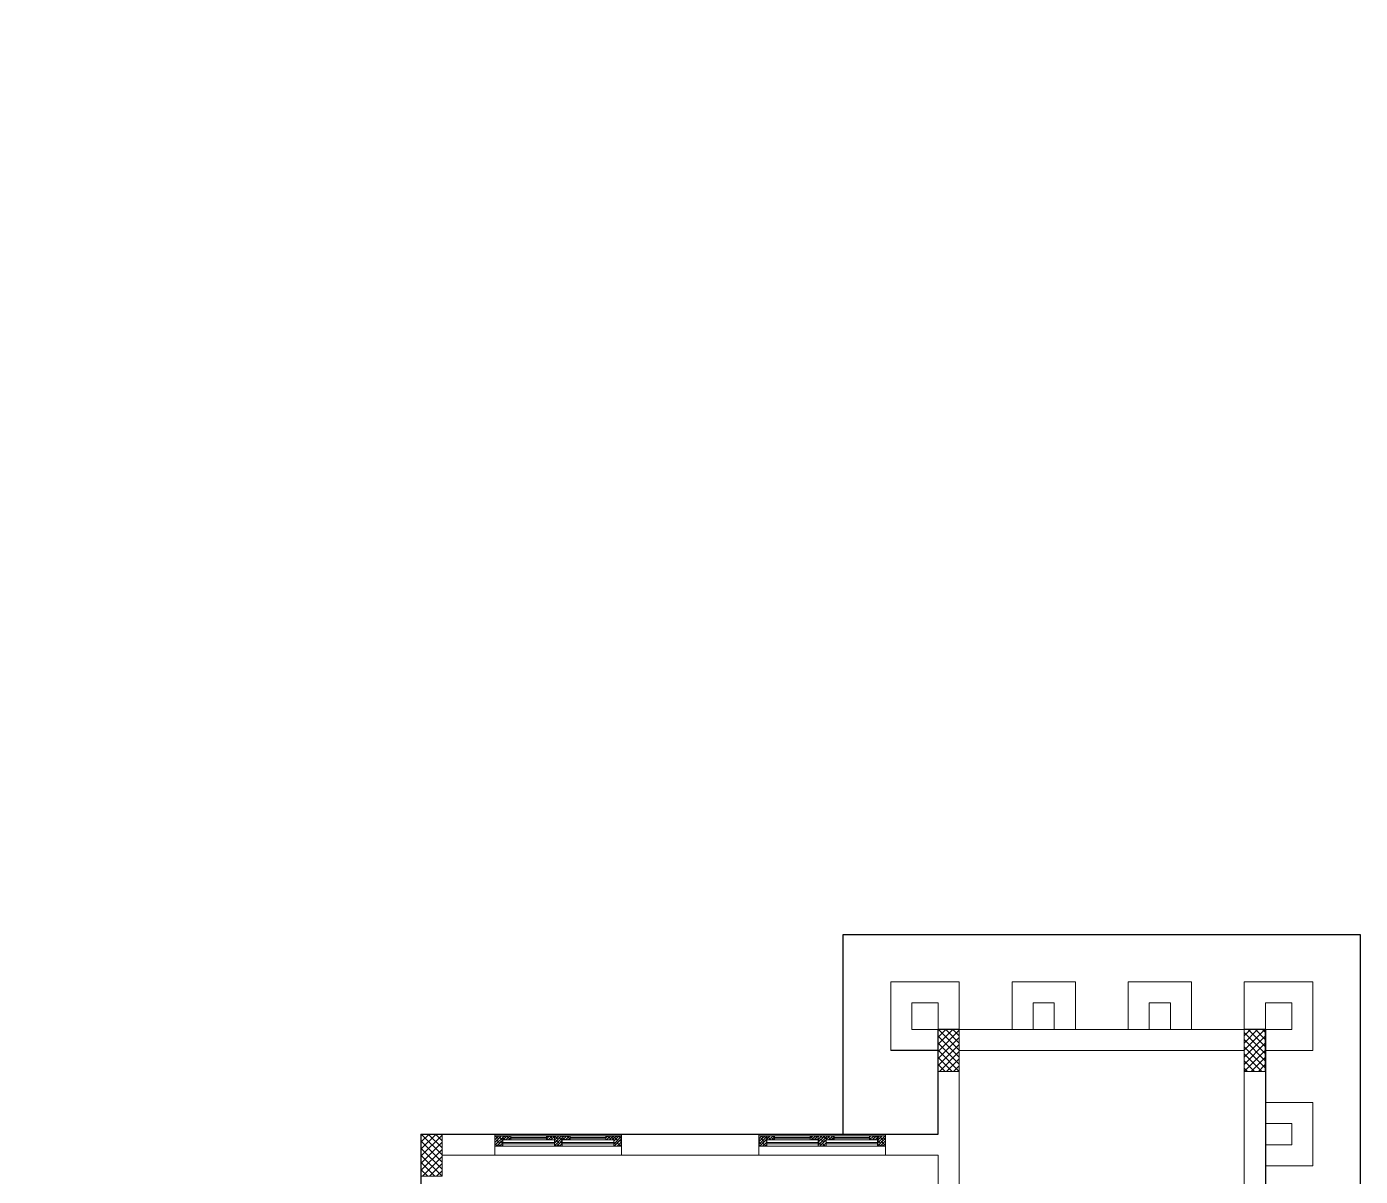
# Model space of a CAD drawing. Header units: centimetres. Extents: x -222850 to -5411, y 68875 to 74032.
# Drawn here: x -220643 to -219379, y 72923 to 74012 of the extents above; entities that cross this region are included whole.
import ezdxf

# ---------------------------------------------------------------- set-up
doc = ezdxf.new("R2010")
doc.units = ezdxf.units.CM
doc.layers.add('A TEXT FRAME', color=253, linetype='Continuous')
doc.layers.add('COLUMN', color=6, linetype='Continuous')
for name, color, linetype, lineweight in [('FRAME', 31, 'Continuous', 25), ('hatchh', 251, 'Continuous', 9), ('m thick', 15, 'Continuous', 20), ('wall face 1', 4, 'Continuous', 30), ('WINDOWSSS', 42, 'Continuous', 20)]:
    doc.layers.add(name, color=color, linetype=linetype, lineweight=lineweight)

# ---------------------------------------------------------------- blocks, each defined once
blk = doc.blocks.new('column')
at = {"layer": 'COLUMN', "linetype": 'ByBlock', "lineweight": 5}
h = blk.add_hatch(dxfattribs=at)
h.set_pattern_fill('ANSI37', color=2, scale=1.5, angle=180)
h.set_pattern_definition([(225, (-501185.1966, 80298.5576), (3.36759605, -3.36759605), []), (315, (-501185.1966, 80298.5576), (3.36759605, 3.36759605), [])])
h.paths.add_polyline_path([(-264700.4, 61392.1), (-264720.4, 61392.1), (-264720.4, 61352.1), (-264700.4, 61352.1)])
h = blk.add_hatch(dxfattribs=at)
h.set_pattern_fill('ANSI37', color=2, scale=1.5)
h.set_pattern_definition([(45, (-27945.5585, 42445.7166), (-3.367596045, 3.36759605), []), (135, (-27945.5585, 42445.7166), (-3.36759605, -3.367596045), [])])
h.paths.add_polyline_path([(-264430.4, 61352.1), (-264410.4, 61352.1), (-264410.4, 61392.1), (-264430.4, 61392.1)])
h = blk.add_hatch(dxfattribs=at)
h.set_pattern_fill('ANSI37', color=2, scale=1.5, angle=180)
h.set_pattern_definition([(225, (-501675.1966, 80199.208), (3.36759605, -3.36759605), []), (315, (-501675.1966, 80199.208), (3.36759605, 3.36759605), [])])
h.paths.add_polyline_path([(-265190.4, 61292.8), (-265210.4, 61292.8), (-265210.4, 61252.8), (-265190.4, 61252.8)])
at = {"layer": 'A TEXT FRAME', "color": 6, "linetype": 'ByBlock', "lineweight": 5}
for points in [[(-264700.4, 61392.1), (-264720.4, 61392.1), (-264720.4, 61352.1), (-264700.4, 61352.1)], [(-264430.4, 61352.1), (-264410.4, 61352.1), (-264410.4, 61392.1), (-264430.4, 61392.1)], [(-265190.4, 61292.8), (-265210.4, 61292.8), (-265210.4, 61252.8), (-265190.4, 61252.8)]]:
    blk.add_lwpolyline(points, close=True, dxfattribs=at)
blk = doc.blocks.new('window 120')
at = {"layer": 'hatchh', "linetype": 'ByBlock', "lineweight": 5}
h = blk.add_hatch(dxfattribs=at)
h.set_pattern_fill('ANSI38', color=256, scale=0.15, angle=270, style=0)
h.set_pattern_definition([(315, (1141.550529, 856.235317), (0.01325825215, 0.01325825215), []), (45, (1141.550529, 856.235317), (0.01325825215, 0.03977475644), [0.046875, -0.028125])])
h.paths.add_polyline_path([(1149.778, 71.298), (1149.778, 71.398), (1149.703, 71.398), (1149.703, 71.358), (1149.703, 71.298)])
h.paths.add_polyline_path([(1149.703, 71.358), (1149.703, 71.398), (1149.628, 71.398), (1149.628, 71.358)])
h.paths.add_polyline_path([(1148.653, 71.298), (1148.653, 71.398), (1148.578, 71.398), (1148.578, 71.298)])
h.paths.add_polyline_path([(1148.728, 71.358), (1148.728, 71.398), (1148.653, 71.398), (1148.653, 71.358)])
h = blk.add_hatch(dxfattribs=at)
h.set_pattern_fill('ANSI38', color=256, scale=0.15, angle=270, style=0)
h.set_pattern_definition([(315, (1669.323571, 90.203803), (0.01325825215, 0.01325825215), []), (45, (1669.323571, 90.203803), (0.01325825215, 0.03977475644), [0.046875, -0.028125])])
h.paths.add_polyline_path([(1149.14, 71.358), (1149.14, 71.398), (1149.065, 71.398), (1149.065, 71.358)])
h = blk.add_hatch(dxfattribs=at)
h.set_pattern_fill('ANSI38', color=256, scale=0.15, angle=270, style=0)
h.set_pattern_definition([(315, (366.332547, 44.985551), (0.01325825215, 0.01325825215), []), (45, (366.332547, 44.985551), (0.01325825215, 0.03977475644), [0.046875, -0.028125])])
h.paths.add_polyline_path([(1149.215, 71.398), (1149.14, 71.398), (1149.14, 71.358), (1149.14, 71.298), (1149.215, 71.298)])
h = blk.add_hatch(dxfattribs=at)
h.set_pattern_fill('ANSI38', color=256, scale=0.15, angle=270, style=0)
h.set_pattern_definition([(315, (1669.804821, 90.203803), (0.01325825215, 0.01325825215), []), (45, (1669.804821, 90.203803), (0.01325825215, 0.03977475644), [0.046875, -0.028125])])
h.paths.add_polyline_path([(1149.29, 71.358), (1149.29, 71.398), (1149.215, 71.398), (1149.215, 71.358)])
at = {"layer": 'FRAME', "linetype": 'ByBlock', "lineweight": 5}
for points in [[(1148.578, 71.398), (1148.578, 71.298), (1148.653, 71.298), (1148.653, 71.398), (1148.578, 71.398)], [(1149.14, 71.398), (1149.14, 71.298), (1149.215, 71.298), (1149.215, 71.398), (1149.14, 71.398)], [(1149.703, 71.398), (1149.703, 71.298), (1149.778, 71.298), (1149.778, 71.398), (1149.703, 71.398)]]:
    blk.add_lwpolyline(points, dxfattribs=at)
for points in [[(1148.728, 71.358), (1148.653, 71.358), (1148.653, 71.398), (1148.728, 71.398)], [(1149.14, 71.358), (1149.065, 71.358), (1149.065, 71.398), (1149.14, 71.398)], [(1149.29, 71.358), (1149.215, 71.358), (1149.215, 71.398), (1149.29, 71.398)], [(1149.703, 71.358), (1149.628, 71.358), (1149.628, 71.398), (1149.703, 71.398)]]:
    blk.add_lwpolyline(points, close=True, dxfattribs=at)
at = {"layer": 'm thick', "linetype": 'ByBlock', "lineweight": 5, "ltscale": 2}
for p, q in [((1149.778, 71.413), (1148.578, 71.413)), ((1148.578, 71.413), (1148.578, 71.213)), ((1149.778, 71.413), (1149.778, 71.213)), ((1149.14, 71.298), (1148.653, 71.298)), ((1149.703, 71.298), (1149.215, 71.298)), ((1148.578, 71.213), (1149.778, 71.213))]:
    blk.add_line(p, q, dxfattribs=at)
at = {"layer": 'WINDOWSSS', "linetype": 'ByBlock', "lineweight": 5}
for p, q in [((1149.14, 71.334), (1148.653, 71.334)), ((1149.14, 71.322), (1148.653, 71.322)), ((1149.065, 71.398), (1148.728, 71.398)), ((1149.065, 71.38), (1148.728, 71.38)), ((1149.065, 71.375), (1148.728, 71.375)), ((1149.065, 71.358), (1148.728, 71.358)), ((1149.703, 71.334), (1149.215, 71.334)), ((1149.703, 71.322), (1149.215, 71.322)), ((1149.628, 71.398), (1149.29, 71.398)), ((1149.628, 71.38), (1149.29, 71.38)), ((1149.628, 71.375), (1149.29, 71.375)), ((1149.628, 71.358), (1149.29, 71.358))]:
    blk.add_line(p, q, dxfattribs=at)

msp = doc.modelspace()

# ---------------------------------------------------------------- linework, layer by layer
at = {"layer": 'A TEXT FRAME', "color": 4, "linetype": 'ByBlock', "lineweight": 5}
for p, q in [((-219759.198, 73106.804, 0), (-219759.198, 73061.804, 0)), ((-219709.198, 73106.804, 0), (-219709.198, 73061.804, 0)), ((-219649.198, 73061.804, 0), (-219649.198, 73106.804, 0)), ((-219599.198, 73061.804, 0), (-219599.198, 73106.804, 0)), ((-219539.198, 73061.804, 0), (-219539.198, 73106.804, 0)), ((-219489.198, 73061.804, 0), (-219489.198, 73106.804, 0)), ((-219424.198, 73106.804, 0), (-219489.198, 73106.804, 0)), ((-219424.198, 73041.804, 0), (-219424.198, 73106.804, 0)), ((-219779.198, 73061.804, 0), (-219779.198, 73086.804, 0)), ((-219469.198, 73086.804, 0), (-219469.198, 73061.804, 0)), ((-219804.198, 73061.804, 0), (-219779.198, 73061.804, 0)), ((-219759.198, 73061.804, 0), (-219709.198, 73061.804, 0)), ((-219689.198, 73061.804, 0), (-219669.198, 73061.804, 0)), ((-219649.198, 73061.804, 0), (-219599.198, 73061.804, 0)), ((-219579.198, 73061.804, 0), (-219559.198, 73061.804, 0)), ((-219539.198, 73061.804, 0), (-219469.198, 73061.804, 0)), ((-219469.198, 73061.804, 0), (-219469.198, 72992.455, 0)), ((-219469.198, 73061.804, 0), (-219444.198, 73061.804, 0)), ((-219779.198, 73041.804, 0), (-219824.198, 73041.804, 0)), ((-219779.198, 72962.455, 0), (-219779.198, 73041.804, 0)), ((-219759.198, 73041.804, 0), (-219759.198, 72882.455, 0)), ((-219489.198, 73041.804, 0), (-219759.198, 73041.804, 0)), ((-219489.198, 72702.455, 0), (-219489.198, 73041.804, 0)), ((-219424.198, 73041.804, 0), (-219469.198, 73041.804, 0)), ((-219424.198, 72992.455, 0), (-219469.198, 72992.455, 0)), ((-219424.198, 72932.455, 0), (-219424.198, 72992.455, 0)), ((-219444.198, 72972.455, 0), (-219469.198, 72972.455, 0)), ((-219469.198, 72972.455, 0), (-219469.198, 72952.455, 0)), ((-219444.198, 72952.455, 0), (-219444.198, 72972.455, 0)), ((-220269.198, 72962.455, 0), (-219779.198, 72962.455, 0)), ((-219779.198, 72942.455, 0), (-220249.198, 72942.455, 0)), ((-219779.198, 72882.455, 0), (-219779.198, 72942.455, 0)), ((-219444.198, 72952.455, 0), (-219469.198, 72952.455, 0)), ((-219469.198, 72932.455, 0), (-219469.198, 72882.455, 0)), ((-219424.198, 72932.455, 0), (-219469.198, 72932.455, 0))]:
    msp.add_line(p, q, dxfattribs=at)
at = {"layer": 'A TEXT FRAME', "color": 251, "linetype": 'ByBlock', "true_color": 0x636466, "elevation": 0}
msp.add_lwpolyline([(-221389.376, 74011.818), (-221389.376, 73511.818), (-221524.398, 73511.818), (-221524.398, 72862.455), (-220269.198, 72862.455), (-220269.198, 72962.469), (-219779.198, 72962.455), (-219779.198, 73061.818), (-219469.198, 73061.804), (-219469.198, 72682.469), (-219529.198, 72682.469), (-219529.215, 71502.335), (-219469.215, 71502.349), (-219469.215, 71072.335)], dxfattribs=at)
at = {"layer": 'A TEXT FRAME', "color": 1, "linetype": 'ByBlock', "elevation": 0}
msp.add_lwpolyline([(-219869.215, 72962.455), (-219869.215, 73151.804), (-219379.215, 73151.804), (-219379.215, 72552.455), (-219469.181, 72552.455)], dxfattribs=at)
at = {"layer": 'A TEXT FRAME', "color": 4, "linetype": 'ByBlock', "lineweight": 5, "elevation": 0}
for points in [[(-219759.198, 73106.804), (-219824.198, 73106.804), (-219824.198, 73041.804)], [(-219649.198, 73106.804), (-219709.198, 73106.804)], [(-219539.198, 73106.804), (-219599.198, 73106.804)], [(-219779.198, 73086.804), (-219804.198, 73086.804), (-219804.198, 73061.804)], [(-219669.198, 73061.804), (-219669.198, 73086.804), (-219689.198, 73086.804), (-219689.198, 73061.804)], [(-219559.198, 73061.804), (-219559.198, 73086.804), (-219579.198, 73086.804), (-219579.198, 73061.804)], [(-219444.198, 73061.804), (-219444.198, 73086.804), (-219469.198, 73086.804)]]:
    msp.add_lwpolyline(points, dxfattribs=at)
at = {"layer": 'A TEXT FRAME', "color": 41, "linetype": 'ByBlock', "true_color": 0xf4ee51, "elevation": 0}
msp.add_lwpolyline([(-220269.198, 72962.469), (-219779.198, 72962.469), (-219779.198, 73041.818), (-219824.198, 73041.818)], dxfattribs=at)

# ---------------------------------------------------------------- block references
at = {"layer": 'A TEXT FRAME', "color": 0, "linetype": 'ByBlock'}
msp.add_blockref('column', (44941.112, 11669.804, 0), dxfattribs=at)
at = {"layer": 'wall face 1', "color": 60, "linetype": 'ByBlock', "lineweight": -2, "xscale": -100.0000000442378, "yscale": 100.0000000442378, "zscale": 100.0000000442378}
for p in [(-105221.399, 65821.162, 0), (-104971.399, 65821.162, 0)]:
    msp.add_blockref('window 120', p, dxfattribs=at)

doc.saveas('drawing.dxf')
